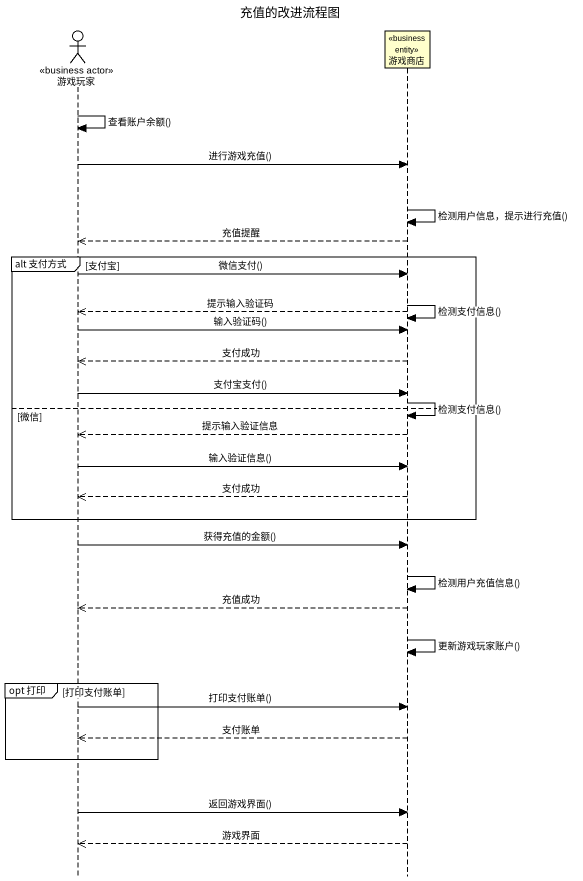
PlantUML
@startuml
title 充值的改进流程图
hide footbox
actor 游戏玩家 <<business actor>>
participant 游戏商店 <<business entity>>

游戏玩家 -> 游戏玩家 : 查看账户余额()
游戏玩家 -> 游戏商店 : 进行游戏充值()
游戏商店 -> 游戏商店 : 检测用户信息，提示进行充值()
游戏商店 -->> 游戏玩家 : 充值提醒
group alt 支付方式 [支付宝]
  游戏玩家 -> 游戏商店 : 微信支付()
  游戏商店 -> 游戏商店 : 检测支付信息()
  游戏商店 -->> 游戏玩家 : 提示输入验证码
  游戏玩家 -> 游戏商店 : 输入验证码()
  游戏商店 -->> 游戏玩家 : 支付成功
  游戏玩家 -> 游戏商店 : 支付宝支付()
  游戏商店 -> 游戏商店 : 检测支付信息()
else 微信
  游戏商店 -->> 游戏玩家 : 提示输入验证信息
  游戏玩家 -> 游戏商店 : 输入验证信息()
  游戏商店 -->> 游戏玩家 : 支付成功
end
游戏玩家 -> 游戏商店 : 获得充值的金额()
游戏商店 -> 游戏商店 : 检测用户充值信息()
游戏商店 -->> 游戏玩家 : 充值成功
游戏商店 -> 游戏商店 : 更新游戏玩家账户()
group opt 打印 [打印支付账单]
  游戏玩家 -> 游戏商店 : 打印支付账单()
  游戏商店 -->> 游戏玩家 : 支付账单
end
游戏玩家 -> 游戏商店 : 返回游戏界面()
游戏商店 -->> 游戏玩家 : 游戏界面
@enduml
